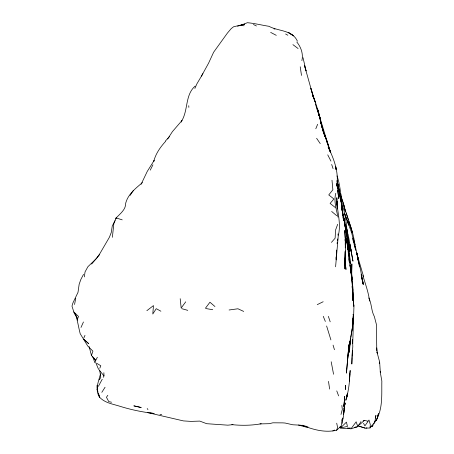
<?xml version="1.0" encoding="UTF-8"?>
<svg xmlns="http://www.w3.org/2000/svg" width="454" height="454" viewBox="0 0 454 454"><rect width="100%" height="100%" fill="white"/><g stroke="black" fill="none" stroke-linecap="round" stroke-linejoin="round"><path stroke-width="0.68" d="M337.197 183.149L337.197 186.713L337.095 184.074M377.507 416.233L378.511 413.628L377.319 418.412L375.747 420.784C383.108 409.031 381.547 394.316 381.848 381.059L380.327 372.513L379.658 362.048L376.985 352.066M345.267 245.234L345.278 243.231M345.142 240.773L345.171 238.73L345.437 248.469L344.83 260.511M344.796 263.258L344.756 265.272L344.955 258.031L344.819 260.954M344.819 261.913L344.853 259.904L344.898 268.938L344.813 262.157M345.273 247.873L345.409 239.735L344.734 230.484L345.142 237.777M338.026 235.24L338.048 233.929M77.52 320.212L77.549 318.895L78.525 316.466L73.826 311.972M353.257 300.111L352.906 287.654L351.294 272.065L352.23 279.749L351.47 271.787L351.719 275.538L351.873 263.893L351.623 271.64M352.043 357.48L351.827 364.034L352.344 350.352M353.013 321.387L353.223 316.171L352.247 329.933M347.384 393.266L346.867 397.233L347.304 394.004L345.823 400.269C348.468 391.768 349.58 382.898 349.847 374.022M349.495 381.144L349.767 375.606M345.329 250.92L345.074 261.413L345.982 269.494L345.125 261.436L345.068 251.584M348.297 351.436L346.447 373.131L348.916 344.552L348.593 349.228M352.684 324.968L352.871 322.153M352.968 320.745L353.161 317.936L352.497 327.079L349.608 344.807L349.37 347.48L350.494 339.49L348.99 352.593L349.308 348.144M301.893 60.637C303.459 53.981 301.053 47.159 296.808 42.012M342.588 419.468L342.685 418.055M349.711 376.655L350.187 370.447L349.319 379.413M336.647 250.046L336.193 259.853L338.27 235.694C341.578 222.976 336.573 210.406 336.851 197.666L337.163 207.234L336.993 201.338L337.067 205.265M352.083 356.492L352.809 346.436L352.537 339.513L352.713 343.53L353.916 307.29L352.542 292.28M366.934 427.821L365.669 428.201L370.033 427.946L370.311 424.592L368.989 420.029L364.92 425.846L363.512 423.276M335.597 266.793L336.295 258.598M352.957 322.079L352.361 328.645M347.429 361.77L348.434 351.578M343.814 412.777L344.824 402.522L343.355 417.016L341.953 423.344L341.056 426.227L336.601 430.244C324.962 432.985 312.772 429.586 302.006 425.177M343.667 414.224L344.762 403.3L344.393 406.58L344.836 404.083L344.302 406.245L345.154 403.328L343.956 408.651M336.698 185.72C339.11 172.253 333.855 158.826 328.146 146.948L330.512 152.096L326.823 140.95L329.127 148.861M348.428 350.204L348.683 347.94M379.521 363.234L379.658 362.048L379.243 363.348M340.534 427.923L346.436 422.112L347.446 426.431L340.534 427.923L340.676 426.715M349.393 347.469L350.13 341.38L349.512 351.861L349.501 346.481M344.194 401.716L343.576 406.489L344.274 403.458L344.711 396.399L344.376 400.354M84.348 276.895L85.04 271.923L87.917 266.702L96.498 258.417L99.886 253.587L109.414 237.232L111.224 232.601L112.28 226.013L114.987 220.672M112.382 237.306L113.84 223.629L116.224 217.869C120.265 213.584 125.883 209.612 125.73 203.063C128.085 194.13 135.735 188.302 142.442 182.582M342.566 420.115L342.832 418.202M337.078 243.526L337.294 242.209M337.504 240.892L337.827 238.923M335.778 193.291C333.582 201.275 336.42 209.322 337.963 217.114M351.192 334.791L352.497 327.079M92.582 356.282L94.875 362.735L95.692 360.487L91.453 355.454L92.922 351.163L87.713 345.988L80.188 333.696C78.735 327.97 77.765 322.209 76.289 316.5M340.999 414.445L342.333 409.383L341.834 405.439M350.732 337.288L351.073 335.415M349.779 342.395L350.494 338.553M74.547 304.498L75.727 298.397M335.886 258.281L336.3 256.374M150.149 412.919L154.139 413.469C142.573 412.124 131.138 409.797 120.009 406.302C112.887 404.032 104.863 402.982 99.562 397.205C94.568 389.685 98.632 381.468 100.516 373.829M377.319 418.412L374.073 423.344L374.533 421.357M375.305 418.049L375.923 415.404L375.072 420.535L374.073 423.344M337.674 224.287L335.557 230.076L335.126 238.18L331.443 242.391M115.759 218.822L116.059 217.914M336.601 430.244L337.606 427.441L336.703 423.202M80.999 327.43L83.445 321.977M370.748 426.669L372.655 426.096L373.744 423.361L370.033 427.946M315.802 128.76L317.641 124.282M99.789 368.256L100.822 365.759L96.935 363.45M181.538 121.212C188.393 110.254 184.88 95.13 195.118 86.107M83.842 337.952L84.989 335.324M194.851 88.451L196.877 83.877L202.915 73.662M181.237 122.081L181.986 120.514L172.418 131.62L167.651 138.964M141.103 184.29L147.244 171.436L154.144 160.466L153.713 161.545C155.603 153.827 160.245 147.255 165.5 141.444M150.246 170.142L152.936 164.785M97.343 357.264L95.692 360.487L94.16 358.161M83.53 274.341L80.772 279.641L79.149 284.317L78.009 292.331L72.878 303.045L71.982 306.121L74.121 312.908L77.549 318.895L74.904 313.317L76.005 315.865M103.24 377.342L103.989 375.895L103.864 372.717M98.41 386.326L102.218 379.266M201.445 76.107L208.585 63.168L213.635 52.21L227.42 33.074L231.239 28.574L233.572 26.775L244.604 24.17L237.538 26.213M360.958 421.607L357.797 426.612L350.976 428.843L356.163 421.811L357.797 426.612L354.495 427.674L355.703 426.947M101.832 392.335L105.073 387.222M130.088 195.407L133.368 190.498M99.176 379.856L100.777 377.501L99.789 370.816L98.138 368.381L95.828 362.791M107.825 395.298L106.452 397.261L108.756 401.614L111.548 402.227M185.726 301.825L181.174 308.005L180.193 298.698M205.514 308.124L209.947 302.222L214.952 306.541M91.657 264.063L99.693 254.541M165.381 141.075L169.376 136.705M367.797 421.164L364.392 420.376L359.92 424.388L358.115 425.483M146.858 310.684L153.463 305.593L152.794 314.026L156.244 308.669L160.892 311.217M339.603 427.265L341.056 426.227M332.793 430.931L334.547 430.04M317.244 304.645L323.174 301.74M363.172 420.943L364.392 420.376M261.226 423.764C251.578 425.54 241.556 425.648 231.841 424.643M350.306 427.946L345.608 428.61L340.625 428.06M229.088 309.991L237.947 308.777L243.696 311.427M232.981 424.655L227.829 425.171L206.701 423.701L199.783 421.096L191.032 421.391L183.473 420.915L147.488 412.555L148.816 412.737M371.27 426.238L372.655 426.096M308.005 426.97L305.945 427.072L298.494 425.035M260.017 423.911L269.307 423.684L272.854 422.81L282.723 422.878L285.18 423.043L292.739 424.774L300.383 425.177L306.978 426.448M159.967 414.354L161.692 414.593M205.878 308.555L212.733 309.707M244.082 25.81L240.943 25.225L247.379 22.706C254.512 23.341 261.356 25.066 268.303 26.201M273.921 28.823L274.993 29.079M181.782 308.675L187.757 310.349M347.514 427.957L350.63 428.843M358.444 426.011L365.152 428.128L359.154 426.227M116.156 217.926L122.217 219.855M268.745 26.179C278.245 31.513 292.217 29.629 297.449 41.218M253.4 24.493L256.425 25.98M270.658 32.399L276.276 35.338M285.606 34.005L287.842 35.23M292.915 44.634L298.108 48.544M335.239 207.455L330.103 203.432L333.894 198.971L328.764 194.925L332.867 189.772L331.988 180.232M331.653 211.456L336.698 215.69M83.667 339.189L88.626 343.627L83.837 339.246M99.789 370.816L103.989 375.895M147.187 408.515L147.964 409.621M316.608 138.277L320.24 143.606M327.737 154.842L330.932 161.113M323.265 316.319L325.348 321.46M368.818 297.938C371.775 303.749 371.179 310.684 374.34 316.523L376.4 324.434L376.786 350.846M362.871 275.453C365.277 283.903 368.546 292.274 369.556 301.098M317.681 110.35L327.504 142.704L324.531 134.895L327.504 142.704L330.41 152.152M341.272 201.945C345.029 211.763 346.362 222.301 347.168 232.715M338.627 395.888L336.755 390.911M330.909 339.915L326.613 325.978M341.073 201.428L341.998 203.954L340.806 199.885M325.183 136.62L325.887 138.601M315.292 103.898L320.649 119.385M327.175 141.762L328.798 146.704M328.361 316.347L330.194 321.812M341.067 196.48L343.474 203.687L345.42 211.893L343.633 204.425C347.168 217.954 353.32 230.791 354.914 244.797L354.608 243.009L358.348 260.273L356.657 252.373L358.7 261.135L356.77 253.372L363.609 276.707M341.306 197.479L343.718 204.68M331.675 164.456L333.066 168.638M318.526 113.199L320.07 117.932M316.898 108.648L319.429 116.428L323.322 131.876C319.678 119.612 317.965 106.724 312.483 95.056L315.496 102.82L310.814 88.258L313.254 96.702L304.424 65.263L306.075 70.926L303.022 57.669M346.64 232.079L348.576 240.302L348.848 243.537L348.576 240.302L346.691 232.147L348.581 241.698L350.261 263.746L349.353 253.724M336.999 175.874C340.352 185.431 340.965 195.606 341.578 205.622L340.914 198.353L341.09 200.322M326.12 139.259L326.488 140.445M347.134 220.366L348.581 225.048M97.775 391.399L97.094 389.163L97.916 391.842M98.172 392.687L99.562 397.205L98.535 393.856M346.697 232.238L347.094 233.532L346.544 231.642M346.254 213L348.366 219.94M333.077 345.119L334.45 349.716M346.924 219.696L344.711 213.879L351.685 232.885L355.771 250.239L353.955 243.679M318.98 113.812L317.59 109.068L319.429 116.428L318.691 113.858M326.687 141.126L327.669 144.531M376.985 352.151L377.359 353.439L376.741 347.9M91.453 355.454L89.137 346.601M328.514 146.756L328.968 148.458M344.751 225.105L345.46 227.789L344.813 225.263M352.582 238.435L353.626 242.532M337.6 182.656L341.005 200.912L343.587 220.775L343.02 216.74M349.75 244.649L350.545 247.929M329.848 149.979L330.478 152.533M330.075 150.853L330.404 152.203M337.152 180.942L340.472 199.346L337.163 180.874M361.639 276.662L363.472 284.357L361.112 274.574M344.416 221.847L346.357 230.036L344.501 222.182M352.236 232.777L351.629 230.138L352.242 232.777M347.77 234.542L346.476 228.805L348.519 236.438L351.51 252.94L350.664 248.554M320.916 122.671L324.082 134.14L323.889 133.533L325.24 136.887L321.841 126.927L320.916 122.671L321.381 124.725M337.044 180.601L337.907 184.483M346.907 231.12L346.362 227.142L347.764 234.48M342.032 210.157C346.107 227.426 347.333 245.194 349.415 262.77L348.899 258.74M346.141 238.515L347.299 243.894M349.83 244.343L350.562 247.816M346.3 239.644L347.406 245.671M349.807 244.292L352.974 261.175L350.709 248.508M343.025 214.663L343.235 215.684M336.079 169.359L335.727 166.771L336.028 169.421M338.037 185.13L339.183 190.981L337.453 182.281L339.183 190.981M333.571 374.255L331.187 361.764M342.532 213.777L342.906 215.701L342.537 213.255M353.411 238.021L353.649 239.292M353.853 240.387L354.12 241.829M361.617 276.702L362.99 284.159L360.635 269.999L357.718 258.457L359.42 266.419M348.581 241.698L343.156 215.003L344.898 222.835L343.037 213.868L341.204 201.633M328.503 381.371L329.627 389.055M341.641 206.292L342.634 212.302L341.368 203.233L342.22 210.56L341.38 203.608M346.141 225.916L346.447 228.016M346.652 229.418L346.862 230.819M300.225 66.8L301.501 75.443M339.2 191.611L338.434 186.327L339.189 191.469M339.393 192.933L339.586 194.255L339.382 192.848M346.731 229.786L346.873 230.791M342.543 213.38L342.827 215.395M337.106 184.035L338.763 198.585L337.6 190.311M337.084 183.813L337.572 188.529L337.186 182.877L337.435 186.628M346.958 231.347L346.408 226.915L346.884 230.882M353.331 301.104L352.985 297.642L353.189 299.351M352.588 289.346L353.303 295.611L353.541 303.176M347.412 238.56L346.118 229.043L347.48 237.47L348.218 247.952L347.554 239.877M351.345 275.646L352.548 288.177L352.679 294.164L352.531 292.308M351.856 280.266L348.167 247.992L348.678 254.473M352.962 297.642L353.32 300.957M353.462 302.285L353.887 306.257L353.467 302.114M352.548 293.642L352.894 296.984M335.943 168.02L336.074 169.37M337.112 207.881L337.209 208.891M352.066 281.139L352.242 283.052M337.118 185.011L337.418 188.325M351.629 276.18L351.839 278.62M347.526 246.953L347.764 249.745M352.815 290.288L352.554 287.127L352.73 290.605M351.555 273.036L351.6 273.597M349.092 248.349L349.347 251.499L348.859 244.343L349.251 251.8M352.066 286.122L352.219 288.211M352.514 292.126L352.758 295.463M352.525 286.009L352.815 290.219M188.739 105.714L188.853 107.365M352.775 293.397L352.588 290.282L352.752 293.278M352.991 296.922L353.121 299.033M352.996 297.926L353.133 300.582L353.053 295.157L353.099 300.65M341.766 419.638L341.953 423.344M380.333 372.569L380.299 371.332L380.327 372.513M352.985 297.041L353.07 300.349M345.619 386.133L345.381 389.515L345.676 385.367L345.619 386.133M133.958 405.887L141.103 407.493L133.958 405.887M293.522 35.809L288.159 32.359L293.539 35.826M349.052 222.301L348.712 221.427L351.481 229.48L349.052 222.301M345.505 231.915L345.295 230.553L345.505 231.915M351.203 273.609L349.966 264.881L351.203 273.609M97.377 390.111L97.15 385.446L97.377 390.111M341.102 198.756L340.727 193.552L341.346 202.507L341.102 198.756M353.201 315.212L353.189 314.395L353.201 315.212"/></g></svg>
